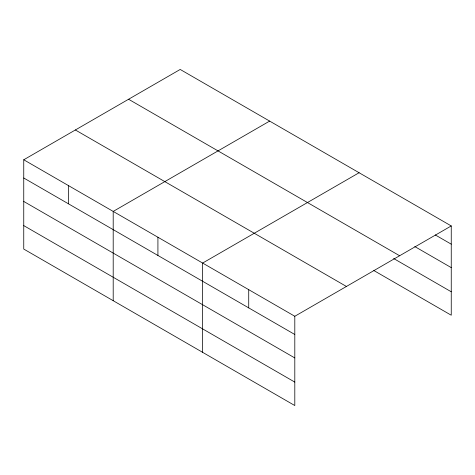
<?xml version="1.0" encoding="UTF-8"?>
<svg xmlns="http://www.w3.org/2000/svg" width="475" height="475" viewBox="0 0 475 475"><rect width="100%" height="100%" fill="white"/><g stroke="black" fill="none" stroke-linecap="round" stroke-linejoin="round"><path stroke-width="0.71" d="M294.803 357.942L294.803 316.267L23.75 159.778L23.75 249.06L294.803 405.549L294.803 357.942L23.75 201.447M23.75 159.778L180.197 69.451L451.25 225.94L451.25 315.222L373.813 270.512M269.646 121.095L113.198 211.417L113.198 300.699M359.094 172.734L202.641 263.061L202.641 352.343M294.803 316.267L451.25 225.94M435.248 234.929L451.25 244.162M414.77 246.555L451.25 267.615M128.571 99.257L399.623 255.746M393.65 258.519L451.25 291.775M75.377 129.972L346.429 286.461M23.75 178L294.803 334.489M23.75 225.607L294.803 382.102M248.722 289.661L248.722 307.889M157.92 237.239L157.92 255.461M68.471 185.6L68.471 203.822"/></g></svg>
